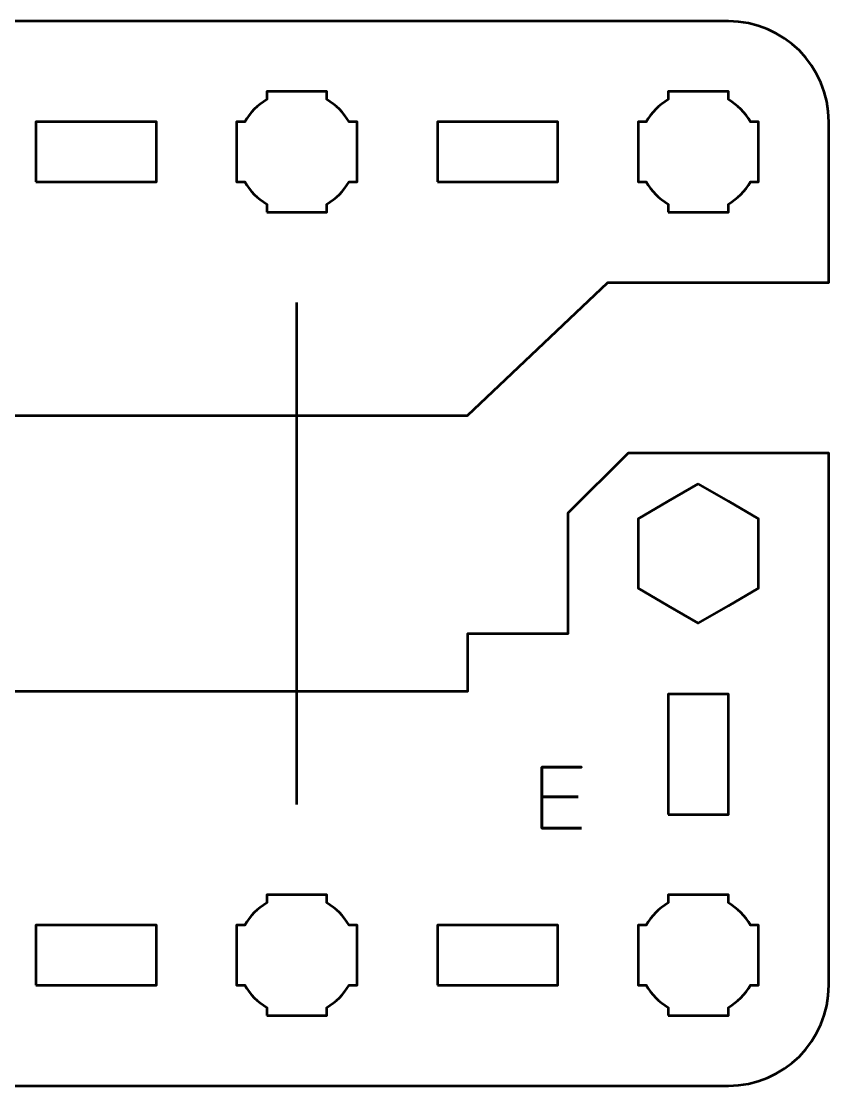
# Model space of a CAD drawing. Header units: centimetres. Extents: x -26.2 to 5.2, y -20.5 to -9.2.
# Drawn here: x 1.13 to 5.15, y -20.5 to -15.2 of the extents above; entities that cross this region are included whole.
import ezdxf

# ---------------------------------------------------------------- set-up
doc = ezdxf.new("R2010")
doc.units = ezdxf.units.CM
doc.header["$MEASUREMENT"] = 0
doc.layers.add('Layer 1', color=7, linetype='Continuous')

msp = doc.modelspace()

# ---------------------------------------------------------------- linework, layer by layer
at = {"layer": 'Layer 1', "color": 250, "lineweight": 53}
msp.add_open_spline([(5.14988, -20.00013), (5.1498, -20.27719), (4.92673, -20.50007), (4.64978, -20.50007), (4.64978, -20.50007), (1.88319, -20.50007), (1.11657, -20.50007), (-1.65002, -20.50007), (-1.65002, -20.50007), (-1.92702, -20.50007), (-2.15012, -20.27698), (-2.15012, -19.99998), (-2.15012, -19.99998), (-2.15012, -19.99998), (-2.15012, -15.70012), (-2.15012, -15.70012), (-2.15012, -15.70012), (-2.15012, -15.42299), (-1.92702, -15.20003), (-1.65002, -15.20003), (-1.65002, -15.20003), (1.11657, -15.20003), (1.88319, -15.20003), (4.64978, -15.20003), (4.64978, -15.20003), (4.92678, -15.20003), (5.14988, -15.42312), (5.14988, -15.70012), (5.14988, -15.70012), (5.14988, -15.70012), (5.14988, -16.50003), (5.14988, -16.50003), (5.14988, -16.50003), (5.14988, -16.50003), (4.04988, -16.50006), (4.04988, -16.50006), (4.04988, -16.50006), (4.04988, -16.50006), (3.34988, -17.16253), (3.34988, -17.16253), (3.34988, -17.16253), (3.34988, -17.16253), (3.34988, -17.16256), (3.34988, -17.16256), (3.34988, -17.16256), (3.34988, -17.16256), (0.56243, -17.16255), (0.56243, -17.16255), (0.56243, -17.16255), (0.56243, -17.16255), (0.56243, -18.53754), (0.56243, -18.53754), (0.56243, -18.53754), (0.56243, -18.53754), (3.34988, -18.53755), (3.34988, -18.53755), (3.34988, -18.53755), (3.34988, -18.53755), (3.34988, -18.25003), (3.34988, -18.25003), (3.34988, -18.25003), (3.34988, -18.25003), (3.84988, -18.25003), (3.84988, -18.25003), (3.84988, -18.25003), (3.84988, -18.25003), (3.84988, -17.65003), (3.84988, -17.65003), (3.84988, -17.65003), (3.84988, -17.65003), (4.14988, -17.35003), (4.14988, -17.35003), (4.14988, -17.35003), (4.14988, -17.35003), (5.14988, -17.35003), (5.14988, -17.35003), (5.14988, -17.35003), (5.14988, -17.35003), (5.14988, -20.00013), (5.14988, -20.00013)], degree=3, knots=[0, 0, 0, 0, 0.05, 0.05, 0.05, 0.05, 0.1, 0.1, 0.1, 0.1, 0.15, 0.15, 0.15, 0.15, 0.2, 0.2, 0.2, 0.2, 0.25, 0.25, 0.25, 0.25, 0.3, 0.3, 0.3, 0.3, 0.35, 0.35, 0.35, 0.35, 0.4, 0.4, 0.4, 0.4, 0.45, 0.45, 0.45, 0.45, 0.5, 0.5, 0.5, 0.5, 0.55, 0.55, 0.55, 0.55, 0.6, 0.6, 0.6, 0.6, 0.65, 0.65, 0.65, 0.65, 0.7, 0.7, 0.7, 0.7, 0.75, 0.75, 0.75, 0.75, 0.8, 0.8, 0.8, 0.8, 0.85, 0.85, 0.85, 0.85, 0.9, 0.9, 0.9, 0.9, 0.95, 0.95, 0.95, 0.95, 1, 1, 1, 1], dxfattribs=at)
at = {"layer": 'Layer 1', "lineweight": 53}
for points, knots in [([(2.35007, -16.15), (2.35007, -16.15), (2.35007, -16.10989), (2.35007, -16.10989), (2.35007, -16.10989), (2.30446, -16.08357), (2.26654, -16.04554), (2.24022, -16.00007), (2.24022, -16.00007), (2.24022, -16.00007), (2.2, -16.00007), (2.2, -16.00007), (2.2, -16.00007), (2.2, -16.00007), (2.2, -15.85), (2.2, -15.85), (2.2, -15.85), (2.2, -15.85), (2.2, -15.70007), (2.2, -15.70007), (2.2, -15.70007), (2.2, -15.70007), (2.24022, -15.70007), (2.24022, -15.70007), (2.24022, -15.70007), (2.26654, -15.65445), (2.30446, -15.61657), (2.35007, -15.59025), (2.35007, -15.59025), (2.35007, -15.59025), (2.35007, -15.55), (2.35007, -15.55), (2.35007, -15.55), (2.35007, -15.55), (2.5, -15.55), (2.5, -15.55), (2.5, -15.55), (2.5, -15.55), (2.65008, -15.55), (2.65008, -15.55), (2.65008, -15.55), (2.65008, -15.55), (2.65008, -15.59025), (2.65008, -15.59025), (2.65008, -15.59025), (2.69555, -15.61657), (2.73358, -15.65445), (2.7599, -15.70007), (2.7599, -15.70007), (2.7599, -15.70007), (2.80001, -15.70007), (2.80001, -15.70007), (2.80001, -15.70007), (2.80001, -15.70007), (2.80001, -15.85), (2.80001, -15.85), (2.80001, -15.85), (2.80001, -15.85), (2.80001, -16.00007), (2.80001, -16.00007), (2.80001, -16.00007), (2.80001, -16.00007), (2.7599, -16.00007), (2.7599, -16.00007), (2.7599, -16.00007), (2.73358, -16.04554), (2.69555, -16.08357), (2.65008, -16.10989), (2.65008, -16.10989), (2.65008, -16.10989), (2.65008, -16.15), (2.65008, -16.15), (2.65008, -16.15), (2.65008, -16.15), (2.5, -16.15), (2.5, -16.15), (2.5, -16.15), (2.5, -16.15), (2.35007, -16.15), (2.35007, -16.15)], [0, 0, 0, 0, 0.05, 0.05, 0.05, 0.05, 0.1, 0.1, 0.1, 0.1, 0.15, 0.15, 0.15, 0.15, 0.2, 0.2, 0.2, 0.2, 0.25, 0.25, 0.25, 0.25, 0.3, 0.3, 0.3, 0.3, 0.35, 0.35, 0.35, 0.35, 0.4, 0.4, 0.4, 0.4, 0.45, 0.45, 0.45, 0.45, 0.5, 0.5, 0.5, 0.5, 0.55, 0.55, 0.55, 0.55, 0.6, 0.6, 0.6, 0.6, 0.65, 0.65, 0.65, 0.65, 0.7, 0.7, 0.7, 0.7, 0.75, 0.75, 0.75, 0.75, 0.8, 0.8, 0.8, 0.8, 0.85, 0.85, 0.85, 0.85, 0.9, 0.9, 0.9, 0.9, 0.95, 0.95, 0.95, 0.95, 1, 1, 1, 1]), ([(4.35007, -16.15), (4.35007, -16.15), (4.35007, -16.10989), (4.35007, -16.10989), (4.35007, -16.10989), (4.30446, -16.08357), (4.26654, -16.04554), (4.24022, -16.00007), (4.24022, -16.00007), (4.24022, -16.00007), (4.2, -16.00007), (4.2, -16.00007), (4.2, -16.00007), (4.2, -16.00007), (4.2, -15.85), (4.2, -15.85), (4.2, -15.85), (4.2, -15.85), (4.2, -15.70007), (4.2, -15.70007), (4.2, -15.70007), (4.2, -15.70007), (4.24022, -15.70007), (4.24022, -15.70007), (4.24022, -15.70007), (4.26654, -15.65445), (4.30446, -15.61657), (4.35007, -15.59025), (4.35007, -15.59025), (4.35007, -15.59025), (4.35007, -15.55), (4.35007, -15.55), (4.35007, -15.55), (4.35007, -15.55), (4.5, -15.55), (4.5, -15.55), (4.5, -15.55), (4.5, -15.55), (4.65008, -15.55), (4.65008, -15.55), (4.65008, -15.55), (4.65008, -15.55), (4.65008, -15.59025), (4.65008, -15.59025), (4.65008, -15.59025), (4.69555, -15.61657), (4.73358, -15.65445), (4.7599, -15.70007), (4.7599, -15.70007), (4.7599, -15.70007), (4.80001, -15.70007), (4.80001, -15.70007), (4.80001, -15.70007), (4.80001, -15.70007), (4.80001, -15.85), (4.80001, -15.85), (4.80001, -15.85), (4.80001, -15.85), (4.80001, -16.00007), (4.80001, -16.00007), (4.80001, -16.00007), (4.80001, -16.00007), (4.7599, -16.00007), (4.7599, -16.00007), (4.7599, -16.00007), (4.73358, -16.04554), (4.69555, -16.08357), (4.65008, -16.10989), (4.65008, -16.10989), (4.65008, -16.10989), (4.65008, -16.15), (4.65008, -16.15), (4.65008, -16.15), (4.65008, -16.15), (4.5, -16.15), (4.5, -16.15), (4.5, -16.15), (4.5, -16.15), (4.35007, -16.15), (4.35007, -16.15)], [0, 0, 0, 0, 0.05, 0.05, 0.05, 0.05, 0.1, 0.1, 0.1, 0.1, 0.15, 0.15, 0.15, 0.15, 0.2, 0.2, 0.2, 0.2, 0.25, 0.25, 0.25, 0.25, 0.3, 0.3, 0.3, 0.3, 0.35, 0.35, 0.35, 0.35, 0.4, 0.4, 0.4, 0.4, 0.45, 0.45, 0.45, 0.45, 0.5, 0.5, 0.5, 0.5, 0.55, 0.55, 0.55, 0.55, 0.6, 0.6, 0.6, 0.6, 0.65, 0.65, 0.65, 0.65, 0.7, 0.7, 0.7, 0.7, 0.75, 0.75, 0.75, 0.75, 0.8, 0.8, 0.8, 0.8, 0.85, 0.85, 0.85, 0.85, 0.9, 0.9, 0.9, 0.9, 0.95, 0.95, 0.95, 0.95, 1, 1, 1, 1]), ([(1.20001, -16.00007), (1.20001, -16.00007), (1.20001, -15.70007), (1.20001, -15.70007), (1.20001, -15.70007), (1.20001, -15.70007), (1.80002, -15.70007), (1.80002, -15.70007), (1.80002, -15.70007), (1.80002, -15.70007), (1.80002, -16.00007), (1.80002, -16.00007), (1.80002, -16.00007), (1.80002, -16.00007), (1.20001, -16.00007), (1.20001, -16.00007)], [0, 0, 0, 0, 0.25, 0.25, 0.25, 0.25, 0.5, 0.5, 0.5, 0.5, 0.75, 0.75, 0.75, 0.75, 1, 1, 1, 1]), ([(3.19998, -16.00007), (3.19998, -16.00007), (3.19998, -15.70007), (3.19998, -15.70007), (3.19998, -15.70007), (3.19998, -15.70007), (3.79998, -15.70007), (3.79998, -15.70007), (3.79998, -15.70007), (3.79998, -15.70007), (3.79998, -16.00007), (3.79998, -16.00007), (3.79998, -16.00007), (3.79998, -16.00007), (3.19998, -16.00007), (3.19998, -16.00007)], [0, 0, 0, 0, 0.25, 0.25, 0.25, 0.25, 0.5, 0.5, 0.5, 0.5, 0.75, 0.75, 0.75, 0.75, 1, 1, 1, 1]), ([(4.49992, -17.50367), (4.49992, -17.50367), (4.64993, -17.59027), (4.64993, -17.59027), (4.64993, -17.59027), (4.64993, -17.59027), (4.79992, -17.67687), (4.79992, -17.67687), (4.79992, -17.67687), (4.79992, -17.67687), (4.79992, -17.85008), (4.79992, -17.85008), (4.79992, -17.85008), (4.79992, -17.85008), (4.79992, -18.02329), (4.79992, -18.02329), (4.79992, -18.02329), (4.79992, -18.02329), (4.64993, -18.10989), (4.64993, -18.10989), (4.64993, -18.10989), (4.64993, -18.10989), (4.49992, -18.19649), (4.49992, -18.19649), (4.49992, -18.19649), (4.49992, -18.19649), (4.34991, -18.10989), (4.34991, -18.10989), (4.34991, -18.10989), (4.34991, -18.10989), (4.19992, -18.02329), (4.19992, -18.02329), (4.19992, -18.02329), (4.19992, -18.02329), (4.19992, -17.85008), (4.19992, -17.85008), (4.19992, -17.85008), (4.19992, -17.85008), (4.19992, -17.67687), (4.19992, -17.67687), (4.19992, -17.67687), (4.19992, -17.67687), (4.34991, -17.59027), (4.34991, -17.59027), (4.34991, -17.59027), (4.34991, -17.59027), (4.49992, -17.50367), (4.49992, -17.50367)], [0, 0, 0, 0, 0.0833333, 0.0833333, 0.0833333, 0.0833333, 0.1666667, 0.1666667, 0.1666667, 0.1666667, 0.25, 0.25, 0.25, 0.25, 0.3333333, 0.3333333, 0.3333333, 0.3333333, 0.4166667, 0.4166667, 0.4166667, 0.4166667, 0.5, 0.5, 0.5, 0.5, 0.5833333, 0.5833333, 0.5833333, 0.5833333, 0.6666667, 0.6666667, 0.6666667, 0.6666667, 0.75, 0.75, 0.75, 0.75, 0.8333333, 0.8333333, 0.8333333, 0.8333333, 0.9166667, 0.9166667, 0.9166667, 0.9166667, 1, 1, 1, 1]), ([(4.34993, -19.14999), (4.34993, -19.14999), (4.34993, -18.54998), (4.34993, -18.54998), (4.34993, -18.54998), (4.34993, -18.54998), (4.64993, -18.54998), (4.64993, -18.54998), (4.64993, -18.54998), (4.64993, -18.54998), (4.64993, -19.14999), (4.64993, -19.14999), (4.64993, -19.14999), (4.64993, -19.14999), (4.34993, -19.14999), (4.34993, -19.14999)], [0, 0, 0, 0, 0.25, 0.25, 0.25, 0.25, 0.5, 0.5, 0.5, 0.5, 0.75, 0.75, 0.75, 0.75, 1, 1, 1, 1]), ([(2.35007, -20.15), (2.35007, -20.15), (2.35007, -20.10989), (2.35007, -20.10989), (2.35007, -20.10989), (2.30446, -20.08357), (2.26654, -20.04554), (2.24022, -20.00007), (2.24022, -20.00007), (2.24022, -20.00007), (2.2, -20.00007), (2.2, -20.00007), (2.2, -20.00007), (2.2, -20.00007), (2.2, -19.85), (2.2, -19.85), (2.2, -19.85), (2.2, -19.85), (2.2, -19.70007), (2.2, -19.70007), (2.2, -19.70007), (2.2, -19.70007), (2.24022, -19.70007), (2.24022, -19.70007), (2.24022, -19.70007), (2.26654, -19.65445), (2.30446, -19.61657), (2.35007, -19.59025), (2.35007, -19.59025), (2.35007, -19.59025), (2.35007, -19.55), (2.35007, -19.55), (2.35007, -19.55), (2.35007, -19.55), (2.5, -19.55), (2.5, -19.55), (2.5, -19.55), (2.5, -19.55), (2.65008, -19.55), (2.65008, -19.55), (2.65008, -19.55), (2.65008, -19.55), (2.65008, -19.59025), (2.65008, -19.59025), (2.65008, -19.59025), (2.69555, -19.61657), (2.73358, -19.65445), (2.7599, -19.70007), (2.7599, -19.70007), (2.7599, -19.70007), (2.80001, -19.70007), (2.80001, -19.70007), (2.80001, -19.70007), (2.80001, -19.70007), (2.80001, -19.85), (2.80001, -19.85), (2.80001, -19.85), (2.80001, -19.85), (2.80001, -20.00007), (2.80001, -20.00007), (2.80001, -20.00007), (2.80001, -20.00007), (2.7599, -20.00007), (2.7599, -20.00007), (2.7599, -20.00007), (2.73358, -20.04554), (2.69555, -20.08357), (2.65008, -20.10989), (2.65008, -20.10989), (2.65008, -20.10989), (2.65008, -20.15), (2.65008, -20.15), (2.65008, -20.15), (2.65008, -20.15), (2.5, -20.15), (2.5, -20.15), (2.5, -20.15), (2.5, -20.15), (2.35007, -20.15), (2.35007, -20.15)], [0, 0, 0, 0, 0.05, 0.05, 0.05, 0.05, 0.1, 0.1, 0.1, 0.1, 0.15, 0.15, 0.15, 0.15, 0.2, 0.2, 0.2, 0.2, 0.25, 0.25, 0.25, 0.25, 0.3, 0.3, 0.3, 0.3, 0.35, 0.35, 0.35, 0.35, 0.4, 0.4, 0.4, 0.4, 0.45, 0.45, 0.45, 0.45, 0.5, 0.5, 0.5, 0.5, 0.55, 0.55, 0.55, 0.55, 0.6, 0.6, 0.6, 0.6, 0.65, 0.65, 0.65, 0.65, 0.7, 0.7, 0.7, 0.7, 0.75, 0.75, 0.75, 0.75, 0.8, 0.8, 0.8, 0.8, 0.85, 0.85, 0.85, 0.85, 0.9, 0.9, 0.9, 0.9, 0.95, 0.95, 0.95, 0.95, 1, 1, 1, 1]), ([(4.35007, -20.15), (4.35007, -20.15), (4.35007, -20.10989), (4.35007, -20.10989), (4.35007, -20.10989), (4.30446, -20.08357), (4.26654, -20.04554), (4.24022, -20.00007), (4.24022, -20.00007), (4.24022, -20.00007), (4.2, -20.00007), (4.2, -20.00007), (4.2, -20.00007), (4.2, -20.00007), (4.2, -19.85), (4.2, -19.85), (4.2, -19.85), (4.2, -19.85), (4.2, -19.70007), (4.2, -19.70007), (4.2, -19.70007), (4.2, -19.70007), (4.24022, -19.70007), (4.24022, -19.70007), (4.24022, -19.70007), (4.26654, -19.65445), (4.30446, -19.61657), (4.35007, -19.59025), (4.35007, -19.59025), (4.35007, -19.59025), (4.35007, -19.55), (4.35007, -19.55), (4.35007, -19.55), (4.35007, -19.55), (4.5, -19.55), (4.5, -19.55), (4.5, -19.55), (4.5, -19.55), (4.65008, -19.55), (4.65008, -19.55), (4.65008, -19.55), (4.65008, -19.55), (4.65008, -19.59025), (4.65008, -19.59025), (4.65008, -19.59025), (4.69555, -19.61657), (4.73358, -19.65445), (4.7599, -19.70007), (4.7599, -19.70007), (4.7599, -19.70007), (4.80001, -19.70007), (4.80001, -19.70007), (4.80001, -19.70007), (4.80001, -19.70007), (4.80001, -19.85), (4.80001, -19.85), (4.80001, -19.85), (4.80001, -19.85), (4.80001, -20.00007), (4.80001, -20.00007), (4.80001, -20.00007), (4.80001, -20.00007), (4.7599, -20.00007), (4.7599, -20.00007), (4.7599, -20.00007), (4.73358, -20.04554), (4.69555, -20.08357), (4.65008, -20.10989), (4.65008, -20.10989), (4.65008, -20.10989), (4.65008, -20.15), (4.65008, -20.15), (4.65008, -20.15), (4.65008, -20.15), (4.5, -20.15), (4.5, -20.15), (4.5, -20.15), (4.5, -20.15), (4.35007, -20.15), (4.35007, -20.15)], [0, 0, 0, 0, 0.05, 0.05, 0.05, 0.05, 0.1, 0.1, 0.1, 0.1, 0.15, 0.15, 0.15, 0.15, 0.2, 0.2, 0.2, 0.2, 0.25, 0.25, 0.25, 0.25, 0.3, 0.3, 0.3, 0.3, 0.35, 0.35, 0.35, 0.35, 0.4, 0.4, 0.4, 0.4, 0.45, 0.45, 0.45, 0.45, 0.5, 0.5, 0.5, 0.5, 0.55, 0.55, 0.55, 0.55, 0.6, 0.6, 0.6, 0.6, 0.65, 0.65, 0.65, 0.65, 0.7, 0.7, 0.7, 0.7, 0.75, 0.75, 0.75, 0.75, 0.8, 0.8, 0.8, 0.8, 0.85, 0.85, 0.85, 0.85, 0.9, 0.9, 0.9, 0.9, 0.95, 0.95, 0.95, 0.95, 1, 1, 1, 1]), ([(1.20001, -19.99994), (1.20001, -19.99994), (1.20001, -19.69993), (1.20001, -19.69993), (1.20001, -19.69993), (1.20001, -19.69993), (1.80002, -19.69993), (1.80002, -19.69993), (1.80002, -19.69993), (1.80002, -19.69993), (1.80002, -19.99994), (1.80002, -19.99994), (1.80002, -19.99994), (1.80002, -19.99994), (1.20001, -19.99994), (1.20001, -19.99994)], [0, 0, 0, 0, 0.25, 0.25, 0.25, 0.25, 0.5, 0.5, 0.5, 0.5, 0.75, 0.75, 0.75, 0.75, 1, 1, 1, 1]), ([(3.19998, -19.99994), (3.19998, -19.99994), (3.19998, -19.69993), (3.19998, -19.69993), (3.19998, -19.69993), (3.19998, -19.69993), (3.79998, -19.69993), (3.79998, -19.69993), (3.79998, -19.69993), (3.79998, -19.69993), (3.79998, -19.99994), (3.79998, -19.99994), (3.79998, -19.99994), (3.79998, -19.99994), (3.19998, -19.99994), (3.19998, -19.99994)], [0, 0, 0, 0, 0.25, 0.25, 0.25, 0.25, 0.5, 0.5, 0.5, 0.5, 0.75, 0.75, 0.75, 0.75, 1, 1, 1, 1])]:
    msp.add_open_spline(points, degree=3, knots=knots, dxfattribs=at)
at = {"layer": 'Layer 1', "color": 5, "lineweight": 53}
msp.add_open_spline([(2.49999, -19.1), (2.49999, -19.1), (2.49999, -16.6), (2.49999, -16.6)], degree=3, dxfattribs=at)
for points, knots in [([(3.91774, -19.21789), (3.91774, -19.21789), (3.72047, -19.21789), (3.72047, -19.21789), (3.72047, -19.21789), (3.72047, -19.21789), (3.72047, -18.91436), (3.72047, -18.91436), (3.72047, -18.91436), (3.72047, -18.91436), (3.91774, -18.91436), (3.91774, -18.91436), (3.91774, -18.91436), (3.91774, -18.91436), (3.72047, -18.91436), (3.72047, -18.91436), (3.72047, -18.91436), (3.72047, -18.91436), (3.72047, -19.21789), (3.72047, -19.21789), (3.72047, -19.21789), (3.72047, -19.21789), (3.91774, -19.21789), (3.91774, -19.21789)], [0, 0, 0, 0, 0.1666667, 0.1666667, 0.1666667, 0.1666667, 0.3333333, 0.3333333, 0.3333333, 0.3333333, 0.5, 0.5, 0.5, 0.5, 0.6666667, 0.6666667, 0.6666667, 0.6666667, 0.8333333, 0.8333333, 0.8333333, 0.8333333, 1, 1, 1, 1]), ([(3.90081, -19.06168), (3.90081, -19.06168), (3.72047, -19.06168), (3.72047, -19.06168), (3.72047, -19.06168), (3.72047, -19.06168), (3.90081, -19.06168), (3.90081, -19.06168)], [0, 0, 0, 0, 0.5, 0.5, 0.5, 0.5, 1, 1, 1, 1])]:
    msp.add_open_spline(points, degree=3, knots=knots, dxfattribs=at)

doc.saveas('drawing.dxf')
